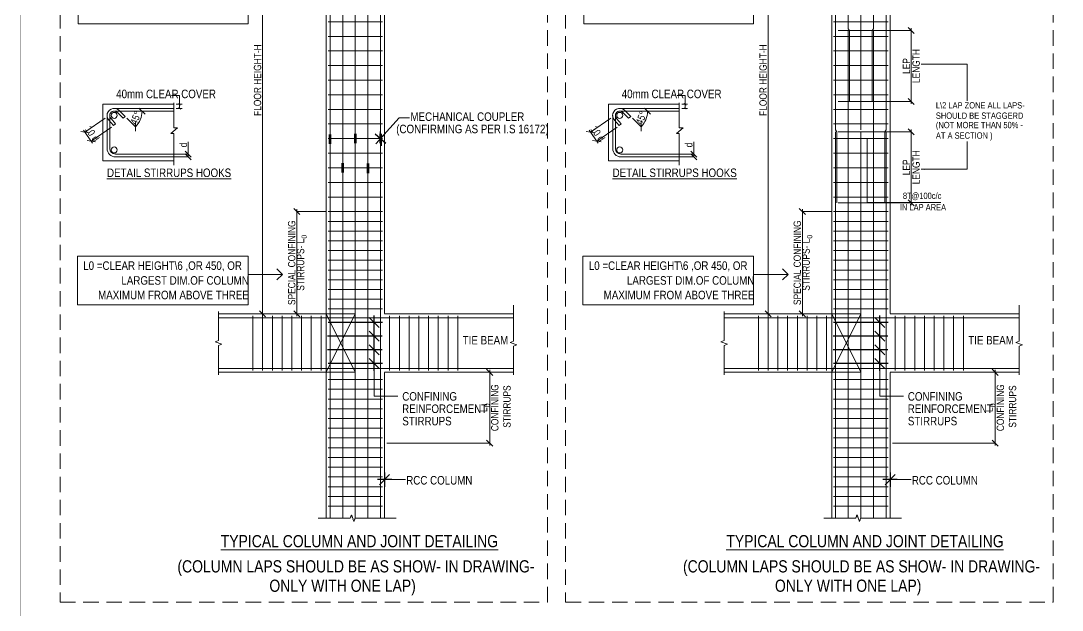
# Model space of a CAD drawing. Header units: millimetres. Extents: x 1112055 to 3390982, y -148532 to 766891.
# Drawn here: x 2535289 to 2578065, y 265934 to 290143 of the extents above; entities that cross this region are included whole.
import ezdxf

# ---------------------------------------------------------------- set-up
doc = ezdxf.new("R2010")
doc.units = ezdxf.units.MM
doc.header["$PDMODE"] = 35
doc.header["$PDSIZE"] = -25
doc.linetypes.add('Hidden', pattern=[9.524999999999999, 6.35, -3.175])
for name, color, linetype, lineweight in [('B BEAM', 148, 'Continuous', 13), ('B BEAM IN LINE', 250, 'Continuous', 0), ('B COLUMN', 1, 'Hidden', 9), ('B STEEL', 34, 'Continuous', 15), ('B STEEL TEXT', 7, 'Continuous', 15), ('B TITLE BLOCK', 250, 'Continuous', 0), ('B-COL NO', 7, 'Continuous', 5), ('B-P.C.C', 250, 'Continuous', 9), ('B-ST DIM', 250, 'Continuous', 18), ('B-STIRRUPS', 250, 'Continuous', 9), ('B-STRPS', 251, 'Continuous', 15)]:
    doc.layers.add(name, color=color, linetype=linetype, lineweight=lineweight)
doc.styles.add('Q1', font='g13f12d.shx', dxfattribs={"width": 0.8})
doc.styles.add('rom100', font='romans.shx', dxfattribs={"width": 0.85})
doc.styles.add('SWINC', font='swissc.ttf')
doc.dimstyles.new('BH-STD', dxfattribs={"dimscale": 0, "dimtxt": 230, "dimasz": 125, "dimexe": 0, "dimexo": 100, "dimgap": 50, "dimtad": 1, "dimdec": 0, "dimzin": 1, "dimdsep": 46, "dimtxsty": 'Q1', "dimblk": 'ARCHTICK', "dimcen": 1, "dimdle": 100, "dimclrd": 250, "dimclre": 250, "dimclrt": 256, "dimadec": 0, "dimazin": 0, "dimtfac": 1, "dimtdec": 0, "dimtix": 1, "dimtofl": 0, "dimtmove": 0, "dimatfit": 2, "dimfxl": 1, "dimtolj": 1, "dimtzin": 0, "dimlwd": 9, "dimlwe": 9, "dimarcsym": 0})
doc.dimstyles.new('BHOOMI', dxfattribs={"dimtxt": 230, "dimasz": 150, "dimexe": 10, "dimexo": 0, "dimgap": 25, "dimtad": 1, "dimdec": 0, "dimzin": 0, "dimdsep": 46, "dimtxsty": 'SWINC', "dimblk": 'OBLIQUE', "dimcen": 0.09, "dimclrd": 250, "dimclre": 250, "dimclrt": 256, "dimaunit": 1, "dimadec": 3, "dimazin": 0, "dimtfac": 1, "dimtdec": 0, "dimtofl": 0, "dimtmove": 1, "dimatfit": 3, "dimfxl": 100, "dimtolj": 1, "dimtzin": 0, "dimlwd": 9, "dimlwe": 5, "dimarcsym": 0})
doc.dimstyles.new('MM100', dxfattribs={"dimscale": 100, "dimtxt": 3, "dimasz": 0.5, "dimexe": 0.5, "dimexo": 1, "dimgap": 0.375, "dimtad": 1, "dimdec": 0, "dimdsep": 46, "dimtxsty": 'rom100', "dimblk1": 'TICK', "dimblk2": 'TICK', "dimsah": 1, "dimcen": 1, "dimdle": 0.5, "dimse1": 1, "dimse2": 1, "dimclrd": 256, "dimclre": 256, "dimclrt": 256, "dimadec": 0, "dimazin": 0, "dimtfac": 1, "dimtdec": 0, "dimtix": 1, "dimtmove": 0, "dimatfit": 3, "dimldrblk": 'TICK', "dimfxl": 1, "dimtolj": 1, "dimtzin": 0, "dimarcsym": 0})

# ---------------------------------------------------------------- blocks, each defined once
blk = doc.blocks.new('*U2364')
at = {"layer": 'B-STRPS', "linetype": 'Continuous', "lineweight": 9}
blk.add_line((1120.000000001863, 0), (-1120.000000001863, 0), dxfattribs=at)
blk = doc.blocks.new('*U2365')
at = {"layer": 'B-STIRRUPS', "color": 0, "linetype": 'ByBlock', "lineweight": -2}
for p in [(3.184081677783118e-13, 5200), (2.939152317953648e-13, 4800), (2.694222958124177e-13, 4400), (2.449293598294706e-13, 4000), (2.204364238465236e-13, 3600), (1.959434878635765e-13, 3200), (1.714505518806295e-13, 2800), (1.469576158976824e-13, 2400), (1.224646799147353e-13, 2000), (9.797174393178826e-14, 1600), (7.347880794884119e-14, 1200), (4.898587196589413e-14, 800), (2.449293598294706e-14, 400), (0, 0)]:
    blk.add_blockref('*U2364', p, dxfattribs=at)
blk = doc.blocks.new('*U2354')
at = {"layer": 'B-STRPS', "linetype": 'Continuous', "lineweight": 9}
blk.add_line((1120.000000001863, 0), (-1120.000000001863, 0), dxfattribs=at)
blk = doc.blocks.new('*U2355')
at = {"layer": 'B-STIRRUPS', "color": 0, "linetype": 'ByBlock', "lineweight": -2}
for p in [(2.449293598294706e-13, 4000), (2.204364238465236e-13, 3600), (1.959434878635765e-13, 3200), (1.714505518806295e-13, 2800), (1.469576158976824e-13, 2400), (1.224646799147353e-13, 2000), (9.797174393178826e-14, 1600), (7.347880794884119e-14, 1200), (4.898587196589413e-14, 800), (2.449293598294706e-14, 400), (0, 0)]:
    blk.add_blockref('*U2354', p, dxfattribs=at)
blk = doc.blocks.new('*U2362')
at = {"layer": 'B-STRPS', "linetype": 'Continuous', "lineweight": 9}
blk.add_line((1120.000000001863, 0), (-1120.000000001863, 0), dxfattribs=at)
blk = doc.blocks.new('*U2363')
at = {"layer": 'B-STIRRUPS', "color": 0, "linetype": 'ByBlock', "lineweight": -2}
for p in [(4.408728476930471e-13, 7200), (4.041334437186265e-13, 6600), (3.673940397442059e-13, 6000), (3.306546357697854e-13, 5400), (2.939152317953648e-13, 4800), (2.571758278209442e-13, 4200), (2.204364238465236e-13, 3600), (1.83697019872103e-13, 3000), (1.469576158976824e-13, 2400), (1.102182119232618e-13, 1800), (7.347880794884119e-14, 1200), (3.673940397442059e-14, 600), (0, 0)]:
    blk.add_blockref('*U2362', p, dxfattribs=at)
blk = doc.blocks.new('*U2366')
at = {"layer": 'B-STRPS', "linetype": 'Continuous', "lineweight": 9}
blk.add_line((0, -1120.002317542909), (0, 1120.002317542967), dxfattribs=at)
blk = doc.blocks.new('*U2367')
at = {"layer": 'B-STIRRUPS', "color": 0, "linetype": 'ByBlock', "lineweight": -2}
for p in [(-2800, 0), (-2400, 0), (-2000, 0), (-1600, 0), (-1200, 0), (-800, 0), (-400, 0), (0, 0)]:
    blk.add_blockref('*U2366', p, dxfattribs=at)
blk = doc.blocks.new('*U2352')
at = {"layer": 'B-STRPS', "linetype": 'Continuous', "lineweight": 9}
blk.add_line((0, -1120.002317542909), (0, 1120.002317542967), dxfattribs=at)
blk = doc.blocks.new('*U2353')
at = {"layer": 'B-STIRRUPS', "color": 0, "linetype": 'ByBlock', "lineweight": -2}
for p in [(-2800, 0), (-2400, 0), (-2000, 0), (-1600, 0), (-1200, 0), (-800, 0), (-400, 0), (0, 0)]:
    blk.add_blockref('*U2352', p, dxfattribs=at)
blk = doc.blocks.new('TICK')
for p, q in [((-1.171875, 0), (1.171875, 0)), ((-0.8286407592029263, -0.8286407592029831), (0.8286407592029263, 0.8286407592029831)), ((0, -1.171875), (0, 1.171875))]:
    blk.add_line(p, q)
blk = doc.blocks.new('_Oblique')
at = {"color": 0, "linetype": 'ByBlock', "lineweight": -2}
blk.add_line((-0.5, -0.5), (0.5, 0.5), dxfattribs=at)
blk = doc.blocks.new('*D2489')
at = {"layer": 'B-ST DIM', "lineweight": 0, "transparency": 16777216}
for p, q in [((2546624.589483744, 278005.7289051904), (2546624.589483744, 282405.7312780874)), ((2547809.969535463, 282305.7312780874), (2546624.589483744, 282305.7312780874)), ((2547729.968959409, 278105.7289051904), (2546624.589483744, 278105.7289051904))]:
    blk.add_line(p, q, dxfattribs=at)
at = {"layer": 'Defpoints', "color": 0, "transparency": 16777216}
for p in [(2546624.589483744, 282305.7312780874), (2547909.969535463, 282305.7312780874), (2547829.968959409, 278105.7289051904)]:
    blk.add_point(p, dxfattribs=at)
at = {"layer": 'B-ST DIM', "lineweight": 0, "transparency": 16777216, "xscale": 250, "yscale": 250, "zscale": 250}
for p, rotation in [((2546624.589483744, 282305.7312780874), 90), ((2546624.589483744, 278105.7289051904), 270)]:
    blk.add_blockref('_Oblique', p, dxfattribs=dict(at, rotation=rotation))
at = {"layer": 'B-ST DIM', "color": 6, "transparency": 16777216, "char_height": 300, "attachment_point": 5, "rotation": 90, "style": 'SWINC'}
for s, insert in [('\\A1;SPECIAL CONFINING ', (2546417.381691536, 280205.730091638)), ('\\A1;STIRRUPS- L{\\H0.7x;\\S^ 0;}', (2546831.602470757, 280205.730091638))]:
    blk.add_mtext(s, dxfattribs=dict(at, insert=insert))
blk = doc.blocks.new('*D2477')
at = {"layer": 'B-ST DIM', "lineweight": 0, "transparency": 16777216}
for p, q in [((2538751.876318346, 286151.3374457646), (2537922.414101443, 285572.1865412977)), ((2539011.549862694, 285779.431968099), (2538182.087645791, 285200.2810636321)), ((2538239.336141637, 285118.2895413667), (2537865.165605597, 285654.1780635632))]:
    blk.add_line(p, q, dxfattribs=at)
at = {"layer": 'Defpoints', "color": 0, "transparency": 16777216}
for p in [(2538833.867840611, 286208.5859416104), (2539093.541384959, 285836.6804639448), (2537922.414101443, 285572.1865412977)]:
    blk.add_point(p, dxfattribs=at)
at = {"layer": 'B-ST DIM', "lineweight": 0, "transparency": 16777216, "xscale": 250, "yscale": 250, "zscale": 250}
for p, rotation in [((2537922.414101443, 285572.1865412977), 124.9236918841162), ((2538182.087645791, 285200.2810636321), 304.9236918841162)]:
    blk.add_blockref('_Oblique', p, dxfattribs=dict(at, rotation=rotation))
at = {"layer": 'B-ST DIM', "color": 6, "transparency": 16777216, "insert": (2538219.508254914, 285503.0170165553), "char_height": 300, "attachment_point": 5, "rotation": 304.9236918841162, "style": 'SWINC'}
blk.add_mtext('\\A1;10 d', dxfattribs=at)
blk = doc.blocks.new('*D2478')
at = {"layer": 'B-ST DIM', "lineweight": 0, "transparency": 16777216}
blk.add_line((2539646.841812053, 286141.7110320482), (2539999.96733604, 285787.613694018), dxfattribs=at)
blk.add_arc((2539358.451699344, 286430.8948046371), 908.4893501878213, 314.9212683708954, 359.9999999999984, dxfattribs=at)
at = {"layer": 'Defpoints', "color": 0, "transparency": 16777216}
for p in [(2539159.246530135, 286430.8948046373), (2539356.6707138, 286432.6806915166), (2539576.228366054, 286212.5188087696), (2541571.184422336, 286430.8948046371), (2540144.810099273, 285975.9295683095)]:
    blk.add_point(p, dxfattribs=at)
at = {"layer": 'B-ST DIM', "lineweight": 0, "transparency": 16777216, "xscale": 250, "yscale": 250, "zscale": 250}
for p, rotation in [((2540266.941049532, 286430.8948046373), 89.9999999999984), ((2539999.96733604, 285787.613694018), 224.9212683708954)]:
    blk.add_blockref('_Oblique', p, dxfattribs=dict(at, rotation=rotation))
at = {"layer": 'B-ST DIM', "color": 6, "transparency": 16777216, "insert": (2540009.315530292, 286160.7741201363), "char_height": 300, "attachment_point": 5, "rotation": 67.46063418527748, "style": 'SWINC'}
blk.add_mtext('\\A1;45°', dxfattribs=at)
blk = doc.blocks.new('*D2479')
at = {"layer": 'B-ST DIM', "lineweight": 0, "transparency": 16777216}
for p, q in [((2542165.08770619, 284668.7745657907), (2542165.08770619, 285167.9953450123)), ((2541550.037447804, 284555.5381632968), (2542165.08770619, 284555.5381632968)), ((2541571.950172836, 284668.7745657907), (2542165.08770619, 284668.7745657907)), ((2542165.08770619, 284555.5381632968), (2542165.08770619, 284768.7745657907))]:
    blk.add_line(p, q, dxfattribs=at)
at = {"layer": 'Defpoints', "color": 0, "transparency": 16777216}
for p in [(2541450.037447804, 284555.5381632968), (2541471.950172836, 284668.7745657907), (2542165.08770619, 284555.5381632968)]:
    blk.add_point(p, dxfattribs=at)
at = {"layer": 'B-ST DIM', "lineweight": 0, "transparency": 16777216, "xscale": 250, "yscale": 250, "zscale": 250}
for p, rotation in [((2542165.08770619, 284668.7745657907), 90), ((2542165.08770619, 284555.5381632968), 270)]:
    blk.add_blockref('_Oblique', p, dxfattribs=dict(at, rotation=rotation))
at = {"layer": 'B-ST DIM', "color": 6, "transparency": 16777216, "insert": (2541962.84744645, 285043.3849554011), "char_height": 300, "attachment_point": 5, "rotation": 90, "style": 'SWINC'}
blk.add_mtext('\\A1;d', dxfattribs=at)
blk = doc.blocks.new('_ArchTick')
at = {"color": 0, "linetype": 'ByBlock', "const_width": 0.15}
blk.add_lwpolyline([(-0.5, -0.5), (0.5, 0.5)], dxfattribs=at)
blk = doc.blocks.new('*D2490')
at = {"layer": 'B-ST DIM', "lineweight": 0, "transparency": 16777216}
for p, q in [((2545221.334775068, 278005.7289051904), (2545221.334775068, 297405.7265322936)), ((2545645.622102917, 297305.7265322936), (2545221.334775068, 297305.7265322936)), ((2545645.622102917, 278105.7289051904), (2545221.334775068, 278105.7289051904))]:
    blk.add_line(p, q, dxfattribs=at)
at = {"layer": 'Defpoints', "color": 0, "transparency": 16777216}
for p in [(2545221.334775068, 297305.7265322936), (2545745.622102917, 297305.7265322936), (2545745.622102917, 278105.7289051904)]:
    blk.add_point(p, dxfattribs=at)
at = {"layer": 'B-ST DIM', "lineweight": 0, "transparency": 16777216, "xscale": 250, "yscale": 250, "zscale": 250}
for p, rotation in [((2545221.334775068, 297305.7265322936), 90), ((2545221.334775068, 278105.7289051904), 270)]:
    blk.add_blockref('_Oblique', p, dxfattribs=dict(at, rotation=rotation))
at = {"layer": 'B-ST DIM', "color": 6, "transparency": 16777216, "insert": (2545014.12698286, 287705.7277187412), "char_height": 300, "attachment_point": 5, "rotation": 90, "style": 'SWINC'}
blk.add_mtext('\\A1;FLOOR HEIGHT-H', dxfattribs=at)
blk = doc.blocks.new('*D2483')
at = {"layer": 'B-ST DIM', "lineweight": 0, "transparency": 16777216}
for p, q in [((2550329.969535466, 275705.7324301956), (2554549.635673264, 275705.7324301956)), ((2554549.635673264, 275805.7324301956), (2554549.635673264, 272697.5189507623)), ((2550329.967921511, 272797.5189507623), (2554549.635673264, 272797.5189507623))]:
    blk.add_line(p, q, dxfattribs=at)
at = {"layer": 'Defpoints', "color": 0, "transparency": 16777216}
for p in [(2550229.969535466, 275705.7324301956), (2550229.967921511, 272797.5189507623), (2554549.635673264, 272797.5189507623)]:
    blk.add_point(p, dxfattribs=at)
at = {"layer": 'B-ST DIM', "lineweight": 0, "transparency": 16777216, "xscale": 250, "yscale": 250, "zscale": 250}
for p, rotation in [((2554549.635673264, 275705.7324301956), 90), ((2554549.635673264, 272797.5189507623), 270)]:
    blk.add_blockref('_Oblique', p, dxfattribs=dict(at, rotation=rotation))
at = {"layer": 'B-ST DIM', "color": 6, "transparency": 16777216, "char_height": 300, "attachment_point": 5, "rotation": 90, "style": 'SWINC'}
for s, insert in [('\\A1;CONFINING\\P STIRRUPS}', (2555010.25255638, 274251.6256904781)), ('\\A1;L{\\H0.7x;\\S^ 0;\\H1.42857x;', (2554349.635673264, 274251.6256904781))]:
    blk.add_mtext(s, dxfattribs=dict(at, insert=insert))
blk = doc.blocks.new('*D2484')
at = {"layer": 'B-ST DIM', "lineweight": 0, "transparency": 16777216}
for p, q in [((2567392.062090817, 278005.7289051904), (2567392.062090817, 282405.7312780874)), ((2568577.442142535, 282305.7312780874), (2567392.062090817, 282305.7312780874)), ((2568497.441566481, 278105.7289051904), (2567392.062090817, 278105.7289051904))]:
    blk.add_line(p, q, dxfattribs=at)
at = {"layer": 'Defpoints', "color": 0, "transparency": 16777216}
for p in [(2567392.062090817, 282305.7312780874), (2568677.442142535, 282305.7312780874), (2568597.441566481, 278105.7289051904)]:
    blk.add_point(p, dxfattribs=at)
at = {"layer": 'B-ST DIM', "lineweight": 0, "transparency": 16777216, "xscale": 250, "yscale": 250, "zscale": 250}
for p, rotation in [((2567392.062090817, 282305.7312780874), 90), ((2567392.062090817, 278105.7289051904), 270)]:
    blk.add_blockref('_Oblique', p, dxfattribs=dict(at, rotation=rotation))
at = {"layer": 'B-ST DIM', "color": 6, "transparency": 16777216, "char_height": 300, "attachment_point": 5, "rotation": 90, "style": 'SWINC'}
for s, insert in [('\\A1;SPECIAL CONFINING ', (2567184.854298609, 280205.730091638)), ('\\A1;STIRRUPS- L{\\H0.7x;\\S^ 0;}', (2567599.075077829, 280205.730091638))]:
    blk.add_mtext(s, dxfattribs=dict(at, insert=insert))
blk = doc.blocks.new('*D2376')
at = {"layer": 'B-ST DIM', "lineweight": 0, "transparency": 16777216}
for p, q in [((2559519.348925419, 286151.337445765), (2558689.886708513, 285572.1865412968)), ((2559779.022469766, 285779.4319680989), (2558949.560252862, 285200.2810636311)), ((2559006.808748708, 285118.2895413657), (2558632.638212668, 285654.1780635621))]:
    blk.add_line(p, q, dxfattribs=at)
at = {"layer": 'Defpoints', "color": 0, "transparency": 16777216}
for p in [(2559601.340447684, 286208.5859416106), (2559861.013992032, 285836.6804639447), (2558689.886708513, 285572.1865412968)]:
    blk.add_point(p, dxfattribs=at)
at = {"layer": 'B-ST DIM', "lineweight": 0, "transparency": 16777216, "xscale": 250, "yscale": 250, "zscale": 250}
for p, rotation in [((2558689.886708513, 285572.1865412968), 124.9236918841162), ((2558949.560252862, 285200.2810636311), 304.9236918841162)]:
    blk.add_blockref('_Oblique', p, dxfattribs=dict(at, rotation=rotation))
at = {"layer": 'B-ST DIM', "color": 6, "transparency": 16777216, "insert": (2558986.980861984, 285503.0170165545), "char_height": 300, "attachment_point": 5, "rotation": 304.9236918841162, "style": 'SWINC'}
blk.add_mtext('\\A1;10 d', dxfattribs=at)
blk = doc.blocks.new('*D2377')
at = {"layer": 'B-ST DIM', "lineweight": 0, "transparency": 16777216}
blk.add_line((2560414.314419125, 286141.711032048), (2560767.439943112, 285787.6136940183), dxfattribs=at)
blk.add_arc((2560125.924306417, 286430.8948046372), 908.4893501873596, 314.9212683708893, 359.9999999999952, dxfattribs=at)
at = {"layer": 'Defpoints', "color": 0, "transparency": 16777216}
for p in [(2559926.719137207, 286430.8948046372), (2560124.143320873, 286432.6806915167), (2560343.700973127, 286212.5188087695), (2562338.657029408, 286430.8948046369), (2560912.282706345, 285975.9295683095)]:
    blk.add_point(p, dxfattribs=at)
at = {"layer": 'B-ST DIM', "lineweight": 0, "transparency": 16777216, "xscale": 250, "yscale": 250, "zscale": 250}
for p, rotation in [((2561034.413656604, 286430.8948046372), 89.99999999999521), ((2560767.439943112, 285787.6136940183), 224.9212683708894)]:
    blk.add_blockref('_Oblique', p, dxfattribs=dict(at, rotation=rotation))
at = {"layer": 'B-ST DIM', "color": 6, "transparency": 16777216, "insert": (2560776.788137364, 286160.7741201365), "char_height": 300, "attachment_point": 5, "rotation": 67.46063418531136, "style": 'SWINC'}
blk.add_mtext('\\A1;45°', dxfattribs=at)
blk = doc.blocks.new('*D2378')
at = {"layer": 'B-ST DIM', "lineweight": 0, "transparency": 16777216}
for p, q in [((2562932.560313263, 284668.7745657907), (2562932.560313263, 285167.9953450123)), ((2562317.510054876, 284555.5381632968), (2562932.560313263, 284555.5381632968)), ((2562339.422779908, 284668.7745657907), (2562932.560313263, 284668.7745657907)), ((2562932.560313263, 284555.5381632968), (2562932.560313263, 284768.7745657907))]:
    blk.add_line(p, q, dxfattribs=at)
at = {"layer": 'Defpoints', "color": 0, "transparency": 16777216}
for p in [(2562217.510054876, 284555.5381632968), (2562239.422779908, 284668.7745657907), (2562932.560313263, 284555.5381632968)]:
    blk.add_point(p, dxfattribs=at)
at = {"layer": 'B-ST DIM', "lineweight": 0, "transparency": 16777216, "xscale": 250, "yscale": 250, "zscale": 250}
for p, rotation in [((2562932.560313263, 284668.7745657907), 90), ((2562932.560313263, 284555.5381632968), 270)]:
    blk.add_blockref('_Oblique', p, dxfattribs=dict(at, rotation=rotation))
at = {"layer": 'B-ST DIM', "color": 6, "transparency": 16777216, "insert": (2562730.320053522, 285043.3849554011), "char_height": 300, "attachment_point": 5, "rotation": 90, "style": 'SWINC'}
blk.add_mtext('\\A1;d', dxfattribs=at)
blk = doc.blocks.new('*D2485')
at = {"layer": 'B-ST DIM', "lineweight": 0, "transparency": 16777216}
for p, q in [((2565988.807382142, 278005.7289051904), (2565988.807382142, 297405.7265322936)), ((2566413.094709989, 297305.7265322936), (2565988.807382142, 297305.7265322936)), ((2566413.094709989, 278105.7289051904), (2565988.807382142, 278105.7289051904))]:
    blk.add_line(p, q, dxfattribs=at)
at = {"layer": 'Defpoints', "color": 0, "transparency": 16777216}
for p in [(2565988.807382142, 297305.7265322936), (2566513.094709989, 297305.7265322936), (2566513.094709989, 278105.7289051904)]:
    blk.add_point(p, dxfattribs=at)
at = {"layer": 'B-ST DIM', "lineweight": 0, "transparency": 16777216, "xscale": 250, "yscale": 250, "zscale": 250}
for p, rotation in [((2565988.807382142, 297305.7265322936), 90), ((2565988.807382142, 278105.7289051904), 270)]:
    blk.add_blockref('_Oblique', p, dxfattribs=dict(at, rotation=rotation))
at = {"layer": 'B-ST DIM', "color": 6, "transparency": 16777216, "insert": (2565781.599589934, 287705.7277187412), "char_height": 300, "attachment_point": 5, "rotation": 90, "style": 'SWINC'}
blk.add_mtext('\\A1;FLOOR HEIGHT-H', dxfattribs=at)
blk = doc.blocks.new('*D2382')
at = {"layer": 'B-ST DIM', "lineweight": 0, "transparency": 16777216}
for p, q in [((2571097.442142538, 275705.7324301956), (2575317.108280336, 275705.7324301956)), ((2575317.108280336, 275805.7324301956), (2575317.108280336, 272697.5189507623)), ((2571097.440528583, 272797.5189507623), (2575317.108280336, 272797.5189507623))]:
    blk.add_line(p, q, dxfattribs=at)
at = {"layer": 'Defpoints', "color": 0, "transparency": 16777216}
for p in [(2570997.442142538, 275705.7324301956), (2570997.440528583, 272797.5189507623), (2575317.108280336, 272797.5189507623)]:
    blk.add_point(p, dxfattribs=at)
at = {"layer": 'B-ST DIM', "lineweight": 0, "transparency": 16777216, "xscale": 250, "yscale": 250, "zscale": 250}
for p, rotation in [((2575317.108280336, 275705.7324301956), 90), ((2575317.108280336, 272797.5189507623), 270)]:
    blk.add_blockref('_Oblique', p, dxfattribs=dict(at, rotation=rotation))
at = {"layer": 'B-ST DIM', "color": 6, "transparency": 16777216, "char_height": 300, "attachment_point": 5, "rotation": 90, "style": 'SWINC'}
for s, insert in [('\\A1;CONFINING\\P STIRRUPS}', (2575777.725163452, 274251.6256904781)), ('\\A1;L{\\H0.7x;\\S^ 0;\\H1.42857x;', (2575117.108280336, 274251.6256904781))]:
    blk.add_mtext(s, dxfattribs=dict(at, insert=insert))
blk = doc.blocks.new('*D2395')
at = {"layer": 'B-ST DIM', "lineweight": 0, "transparency": 16777216}
for p, q in [((2568857.442142538, 285583.7327866115), (2571865.056189241, 285583.7327866115)), ((2571865.056189241, 282566.4845257363), (2571865.056189241, 285683.7327866115)), ((2568857.442142542, 282666.4845257363), (2571865.056189241, 282666.4845257363))]:
    blk.add_line(p, q, dxfattribs=at)
at = {"layer": 'Defpoints', "color": 0, "transparency": 16777216}
for p in [(2568757.442142538, 285583.7327866115), (2571865.056189241, 285583.7327866115), (2568757.442142542, 282666.4845257363)]:
    blk.add_point(p, dxfattribs=at)
at = {"layer": 'B-ST DIM', "lineweight": 0, "transparency": 16777216, "xscale": 250, "yscale": 250, "zscale": 250}
for p, rotation in [((2571865.056189241, 285583.7327866115), 90), ((2571865.056189241, 282666.4845257363), 270)]:
    blk.add_blockref('_Oblique', p, dxfattribs=dict(at, rotation=rotation))
at = {"layer": 'B-ST DIM', "color": 6, "transparency": 16777216, "char_height": 300, "rotation": 90, "style": 'SWINC'}
for s, insert, attachment_point in [('\\A1;LENGTH', (2571915.05618924, 284125.1086561731), 2), ('\\A1;LEP', (2571815.05618924, 284125.1086561731), 8)]:
    blk.add_mtext(s, dxfattribs=dict(at, insert=insert, attachment_point=attachment_point))
blk = doc.blocks.new('*D2375')
at = {"layer": 'B-ST DIM', "lineweight": 0, "transparency": 16777216}
for p, q in [((2568857.442142534, 289744.9732846426), (2571865.056189239, 289744.9732846426)), ((2571865.056189239, 289844.9732846426), (2571865.056189239, 286727.7250237673)), ((2568857.442142537, 286827.7250237673), (2571865.056189239, 286827.7250237673))]:
    blk.add_line(p, q, dxfattribs=at)
at = {"layer": 'Defpoints', "color": 0, "transparency": 16777216}
for p in [(2568757.442142534, 289744.9732846426), (2568757.442142537, 286827.7250237673), (2571865.056189239, 286827.7250237673)]:
    blk.add_point(p, dxfattribs=at)
at = {"layer": 'B-ST DIM', "lineweight": 0, "transparency": 16777216, "xscale": 250, "yscale": 250, "zscale": 250}
for p, rotation in [((2571865.056189239, 289744.9732846426), 90), ((2571865.056189239, 286827.7250237673), 270)]:
    blk.add_blockref('_Oblique', p, dxfattribs=dict(at, rotation=rotation))
at = {"layer": 'B-ST DIM', "color": 6, "transparency": 16777216, "char_height": 300, "rotation": 90, "style": 'SWINC'}
for s, insert, attachment_point in [('\\A1;LENGTH', (2571915.056189239, 288286.3491542041), 2), ('\\A1;LEP', (2571815.056189239, 288286.3491542041), 8)]:
    blk.add_mtext(s, dxfattribs=dict(at, insert=insert, attachment_point=attachment_point))

msp = doc.modelspace()

# ---------------------------------------------------------------- hatches: boundary and pattern name
at = {"layer": 'B STEEL', "linetype": 'Continuous', "lineweight": 20}
h = msp.add_hatch(color=256, dxfattribs=at)
edge = h.paths.add_edge_path()
edge.add_arc((2539124.049537119, 286258.9253758469), 123.9939622947175, -1.27e-14, 360)
h = msp.add_hatch(color=256, dxfattribs=at)
edge = h.paths.add_edge_path()
edge.add_arc((2559891.522144191, 286258.9253758469), 123.9939622947175, -1.27e-14, 360)
h = msp.add_hatch(color=256, dxfattribs=at)
edge = h.paths.add_edge_path()
edge.add_arc((2539124.049537119, 284840.743994581), 123.9939622947175, -1.27e-14, 360)
h = msp.add_hatch(color=256, dxfattribs=at)
edge = h.paths.add_edge_path()
edge.add_arc((2559891.522144191, 284840.743994581), 123.9939622947175, -1.27e-14, 360)

# ---------------------------------------------------------------- linework, layer by layer
at = {"color": 3, "linetype": 'Continuous', "lineweight": 9, "const_width": 100}
for points in [[(2547989.969535464, 285083.5880463629), (2547989.498942566, 285483.5880463629)], [(2549030.204831914, 285105.7312780872), (2549029.734239015, 285505.7312780872)], [(2550069.969535464, 285105.7312780875), (2550069.498942566, 285505.7312780875)], [(2548509.969535464, 283900.8358884037), (2548509.498942566, 284300.8358884037)], [(2549549.969535464, 283883.5880463629), (2549549.498942566, 284283.5880463629)]]:
    msp.add_lwpolyline(points, dxfattribs=at)
at = {"layer": 'B BEAM'}
for p, q in [((2541571.184422339, 286713.9858108705), (2538664.013236871, 286713.9858108705)), ((2538664.013236871, 284385.6835595565), (2538664.013236871, 286713.9858108705)), ((2562338.657029411, 286713.9858108705), (2559431.485843943, 286713.9858108705)), ((2559431.485843943, 284385.6835595565), (2559431.485843943, 286713.9858108705)), ((2541571.184422339, 284385.6835595565), (2538664.013236871, 284385.6835595565)), ((2562338.657029411, 284385.6835595565), (2559431.485843943, 284385.6835595565)), ((2550229.969535465, 278105.731278087), (2555531.139584538, 278105.7312780872)), ((2570997.442142537, 278105.731278087), (2576298.61219161, 278105.7312780872)), ((2547829.969535464, 275705.7300573033), (2543414.437213413, 275705.7300573033)), ((2550229.968383346, 275705.7324301933), (2555531.139584538, 275705.7429127779)), ((2568597.442142537, 275705.7300573033), (2564181.909820485, 275705.7300573033)), ((2570997.440990418, 275705.7324301933), (2576298.61219161, 275705.7429127779))]:
    msp.add_line(p, q, dxfattribs=at)
for points in [[(2541571.184422339, 286781.1643281255), (2541571.184422339, 285747.2014476806), (2541728.340847947, 285747.2014476806), (2541453.317103129, 285511.7158077988), (2541571.184422339, 285511.7158077988), (2541571.184422339, 284219.0702932582)], [(2562338.657029411, 286781.1643281255), (2562338.657029411, 285747.2014476806), (2562495.813455019, 285747.2014476806), (2562220.789710201, 285511.7158077988), (2562338.657029411, 285511.7158077988), (2562338.657029411, 284219.0702932582)], [(2543414.437213413, 278205.7289051902), (2543414.437213413, 277005.7294812468), (2543277.063342436, 276955.7294812864), (2543551.811084373, 276855.7294812864), (2543414.437213413, 276805.7294812468), (2543414.437213413, 275605.7300573033)], [(2547829.968959408, 278105.7289051902), (2543414.437213413, 278105.7289051902)], [(2555531.139584538, 278467.6231170164), (2555531.139584538, 276978.6882826458), (2555393.765713754, 276928.6882826528), (2555668.513455573, 276828.6882826528), (2555531.139584538, 276778.6882826458), (2555531.139584538, 275605.7463906563)], [(2564181.909820485, 278205.7289051902), (2564181.909820485, 277005.7294812468), (2564044.535949508, 276955.7294812864), (2564319.283691445, 276855.7294812864), (2564181.909820485, 276805.7294812468), (2564181.909820485, 275605.7300573033)], [(2568597.44156648, 278105.7289051902), (2564181.909820485, 278105.7289051902)], [(2576298.61219161, 278467.6231170164), (2576298.61219161, 276978.6882826458), (2576161.238320827, 276928.6882826528), (2576435.986062645, 276828.6882826528), (2576298.61219161, 276778.6882826458), (2576298.61219161, 275605.7463906563)]]:
    msp.add_lwpolyline(points, dxfattribs=at)
at = {"layer": 'B BEAM IN LINE', "color": 250, "linetype": 'Hidden', "lineweight": 0, "ltscale": 750}
for p, q in [((2547829.968383351, 275705.7300573033), (2547829.968383351, 278105.7300573033)), ((2549029.968959408, 275705.7289051902), (2547829.968959408, 278105.7289051902)), ((2549029.968959408, 278105.7289051902), (2547829.968959408, 278105.7289051902)), ((2547829.968959408, 275705.7289051902), (2549029.968959408, 278105.7289051902)), ((2549029.968959408, 275705.7289051902), (2549029.968959408, 278105.7289051902)), ((2568597.440990424, 275705.7300573033), (2568597.440990424, 278105.7300573033)), ((2569797.44156648, 275705.7289051902), (2568597.44156648, 278105.7289051902)), ((2569797.44156648, 278105.7289051902), (2568597.44156648, 278105.7289051902)), ((2568597.44156648, 275705.7289051902), (2569797.44156648, 278105.7289051902)), ((2569797.44156648, 275705.7289051902), (2569797.44156648, 278105.7289051902)), ((2547829.968959408, 275705.7289051902), (2549029.968959408, 275705.7289051902)), ((2568597.44156648, 275705.7289051902), (2569797.44156648, 275705.7289051902))]:
    msp.add_line(p, q, dxfattribs=at)
at = {"layer": 'B COLUMN', "color": 1}
for p, q in [((2547829.969535464, 278105.7289051902), (2547829.969535464, 294305.7289051905)), ((2550229.969535465, 278105.731278087), (2550229.969535464, 294305.7312780826)), ((2568597.442142537, 278105.7289051902), (2568597.442142537, 294305.7289051905)), ((2570997.442142537, 278105.731278087), (2570997.442142537, 294305.7312780826)), ((2547829.969535464, 269715.0110122109), (2547829.969535465, 275705.7300573033)), ((2550229.969535464, 269715.0110122113), (2550229.969535465, 275705.7324301957)), ((2568597.442142537, 269715.0110122109), (2568597.442142537, 275705.7300573033)), ((2570997.442142537, 269715.0110122113), (2570997.442142537, 275705.7324301957))]:
    msp.add_line(p, q, dxfattribs=at)
for points in [[(2550701.709276628, 269715.0110122113), (2549021.227848102, 269715.0110122113), (2548971.227848142, 269577.6371412341), (2548871.227848142, 269852.3848831717), (2548821.227848102, 269715.0110122113), (2547501.711649525, 269715.0110122108)], [(2571469.1818837, 269715.0110122113), (2569788.700455175, 269715.0110122113), (2569738.700455214, 269577.6371412341), (2569638.700455214, 269852.3848831717), (2569588.700455175, 269715.0110122113), (2568269.184256597, 269715.0110122108)]]:
    msp.add_lwpolyline(points, dxfattribs=at)
at = {"layer": 'B STEEL', "linetype": 'Continuous', "lineweight": 20}
for p, q in [((2538833.867840611, 284895.2473707772), (2538833.867840611, 286256.7678082595)), ((2538947.104243108, 284895.2473707772), (2538947.104243108, 286218.7525176061)), ((2541571.184422336, 286544.1312071306), (2539121.231239484, 286544.1312071306)), ((2541571.184422336, 286430.8948046372), (2539159.246530135, 286430.8948046372)), ((2539269.928841221, 286359.8910604492), (2539489.486493474, 286139.7291777018)), ((2539356.670713801, 286432.6806915165), (2539576.228366055, 286212.5188087695)), ((2539576.228366055, 286212.5188087695), (2539489.486493474, 286139.7291777018)), ((2559601.340447684, 284895.2473707772), (2559601.340447684, 286256.7678082595)), ((2559714.57685018, 284895.2473707772), (2559714.57685018, 286218.7525176061)), ((2562338.657029408, 286544.1312071306), (2559888.703846556, 286544.1312071306)), ((2562338.657029408, 286430.8948046372), (2559926.719137207, 286430.8948046372)), ((2560037.401448293, 286359.8910604492), (2560256.959100546, 286139.7291777018)), ((2560124.143320873, 286432.6806915165), (2560343.700973127, 286212.5188087695)), ((2560343.700973127, 286212.5188087695), (2560256.959100546, 286139.7291777018)), ((2538908.792062134, 286056.8423466904), (2539093.54138496, 285836.6804639436)), ((2538995.533934715, 286129.6319777577), (2539180.283257541, 285909.4700950109)), ((2539180.283257539, 285909.4700950123), (2539093.54138496, 285836.6804639448)), ((2559676.264669206, 286056.8423466904), (2559861.013992032, 285836.6804639436)), ((2559763.006541787, 286129.6319777577), (2559947.755864614, 285909.4700950109)), ((2559947.755864612, 285909.4700950123), (2559861.013992032, 285836.6804639448)), ((2541571.184422336, 284668.7745657905), (2539173.577048093, 284668.7745657905)), ((2541571.184422336, 284555.5381632966), (2539173.577048093, 284555.5381632966)), ((2562338.657029408, 284668.7745657905), (2559941.049655166, 284668.7745657905)), ((2562338.657029408, 284555.5381632966), (2559941.049655166, 284555.5381632966))]:
    msp.add_line(p, q, dxfattribs=at)
at = {"layer": 'B STEEL', "linetype": 'Continuous'}
for p, q in [((2555531.139584538, 277945.7346923894), (2543414.437213413, 277945.7346923884)), ((2576298.61219161, 277945.7346923894), (2564181.909820485, 277945.7346923884)), ((2555531.139584538, 275865.7300573024), (2543414.437213413, 275865.7300573031)), ((2576298.61219161, 275865.7300573024), (2564181.909820485, 275865.7300573031))]:
    msp.add_line(p, q, dxfattribs=at)
at = {"layer": 'B STEEL', "color": 6, "lineweight": 30}
for p, q in [((2550149.969535466, 277747.2612900876), (2547909.969535463, 277747.2612900876)), ((2570917.442142539, 277747.2612900876), (2568677.442142535, 277747.2612900876)), ((2550131.881842018, 277186.2420132647), (2547891.881842014, 277186.2420132647)), ((2570899.354449091, 277186.2420132647), (2568659.354449087, 277186.2420132647)), ((2550131.881842018, 276625.222736442), (2547891.881842014, 276625.222736442)), ((2570899.354449091, 276625.222736442), (2568659.354449087, 276625.222736442)), ((2550149.969535466, 276064.2034596191), (2547909.969535463, 276064.2034596191)), ((2570917.442142539, 276064.2034596191), (2568677.442142535, 276064.2034596191))]:
    msp.add_line(p, q, dxfattribs=at)
at = {"layer": 'B STEEL', "linetype": 'Continuous'}
for points in [[(2547989.969535464, 302365.1250171254), (2547989.969535464, 269715.0110122109)], [(2548509.969535464, 302365.1250171254), (2548509.969535464, 269715.0110122112)], [(2549029.969535464, 302365.1250171254), (2549029.969535464, 269715.0110122113)], [(2549549.969535464, 302365.1250171254), (2549549.969535464, 269715.0110122113)], [(2550069.969535464, 302365.1250171254), (2550069.969535464, 269715.0110122113)], [(2568757.442142537, 302365.1250171254), (2568757.442142537, 285659.0634236035), (2568809.097387405, 285583.7327866126), (2568809.097387405, 282666.4845257374)], [(2569277.442142537, 302365.1250171254), (2569277.442142537, 289820.3039216334)], [(2569797.442142537, 302365.1250171254), (2569797.442142537, 285659.0634236035)], [(2570317.442142481, 302365.125017128), (2570317.44214254, 289820.3039216357)], [(2570837.442142537, 302365.1250171254), (2570837.442142537, 285659.0634236035), (2570785.786897669, 285583.7327866126), (2570785.786897669, 282666.4845257374)], [(2570837.442142537, 285659.0634236035), (2570837.442142537, 302365.1250171254)], [(2569277.442142537, 290049.1507113455), (2569277.442142537, 289820.3039216334), (2569329.097387405, 289744.9732846424), (2569329.097387405, 286827.7250237672)], [(2570317.442142537, 290049.1507113455), (2570317.442142537, 289820.3039216334), (2570265.786897669, 289744.9732846424), (2570265.786897669, 286827.7250237672)], [(2569277.442142537, 289744.9732846424), (2569277.442142537, 269715.0110122112)], [(2570317.442142537, 289744.9732846424), (2570317.442142537, 269715.0110122112)], [(2568757.442142537, 285583.7327866126), (2568757.442142537, 269715.0110122109)], [(2569797.442142537, 285583.7327866114), (2569797.442142537, 269715.0110122113)], [(2570837.442142537, 285583.7327866126), (2570837.442142537, 285583.7327866126), (2570837.442142537, 269715.0110122113)], [(2570837.442142537, 282666.4845257374), (2570837.442142537, 282666.4845257374), (2570837.442142537, 285583.7327866126)]]:
    msp.add_lwpolyline(points, dxfattribs=at)
at = {"layer": 'B STEEL', "linetype": 'Continuous', "lineweight": 20}
for centre in [(2539124.049537119, 286258.9253758467), (2559891.522144191, 286258.9253758467), (2539124.049537119, 284840.7439945801), (2559891.522144191, 284840.7439945801)]:
    msp.add_circle(centre, 123.9939622947175, dxfattribs=at)
for centre, radius, start, end in [((2539123.879046137, 286254.1200016048), 293.5640474415975, 35.91251843902093, 228.5212760720782), ((2539123.879046137, 286254.1200016048), 180.3276449480511, 35.91251843902093, 228.5212760720782), ((2559891.35165321, 286254.1200016048), 293.5640474415975, 35.91251843902093, 228.5212760720782), ((2559891.35165321, 286254.1200016048), 180.3276449480511, 35.91251843902093, 228.5212760720782), ((2539173.577048093, 284895.2473707772), 339.7092074806387, 180, 270), ((2539173.577048093, 284895.2473707772), 226.4728049870925, 180, 270), ((2559941.049655166, 284895.2473707772), 339.7092074806387, 180, 270), ((2559941.049655166, 284895.2473707772), 226.4728049870925, 180, 270)]:
    msp.add_arc(centre, radius, start, end, dxfattribs=at)
at = {"layer": 'B STEEL TEXT'}
for p, q in [((2541811.134338101, 287081.2947417255), (2541484.525296206, 287081.2947417255)), ((2541811.134338101, 287081.2947417255), (2541811.134338101, 286555.3676096238)), ((2562578.606945173, 287081.2947417255), (2562251.997903278, 287081.2947417255)), ((2562578.606945173, 287081.2947417255), (2562578.606945173, 286555.3676096238)), ((2541673.184422336, 286713.9858108705), (2541913.134338101, 286713.9858108705)), ((2562440.657029408, 286713.9858108705), (2562680.606945174, 286713.9858108705)), ((2541673.184422336, 286544.1312071306), (2541913.134338101, 286544.1312071306)), ((2562440.657029408, 286544.1312071306), (2562680.606945174, 286544.1312071306))]:
    msp.add_line(p, q, dxfattribs=at)
for points in [[(2537645.5794275, 292017.2125229251), (2544621.23084887, 292017.2125229251), (2544621.23084887, 290022.5285296326), (2537645.5794275, 290022.5285296326)], [(2558413.052034573, 292017.2125229251), (2565388.703455942, 292017.2125229251), (2565388.703455942, 290022.5285296326), (2558413.052034573, 290022.5285296326)], [(2537613.899194716, 280469.7333753544), (2544621.23084887, 280469.7333753544), (2544621.23084887, 278475.0493820619), (2537613.899194716, 278475.0493820619)], [(2558381.371801788, 280469.7333753544), (2565388.703455942, 280469.7333753544), (2565388.703455942, 278475.0493820619), (2558381.371801788, 278475.0493820619)]]:
    msp.add_lwpolyline(points, close=True, dxfattribs=at)
for points in [[(2545810.951055214, 279953.3905123239), (2546036.824127999, 279727.5174395388), (2545810.951055214, 279501.644366754)], [(2566578.423662286, 279953.3905123239), (2566804.296735071, 279727.5174395388), (2566578.423662286, 279501.644366754)], [(2544621.23084887, 279727.5174395388), (2546036.824127999, 279727.5174395388)], [(2565388.703455942, 279727.5174395388), (2566804.296735071, 279727.5174395388)]]:
    msp.add_lwpolyline(points, dxfattribs=at)
at = {"layer": 'B TITLE BLOCK', "color": 1, "const_width": 8.388907051957744}
msp.add_lwpolyline([(2535293.550730984, 315829.5185723824), (2657538.768018036, 315829.5185723887), (2657538.768018036, 235498.7531236414), (2535293.550730984, 235498.7531236353)], close=True, dxfattribs=at)
at = {"layer": 'B TITLE BLOCK', "color": 250, "const_width": 8.137147672194006}
msp.add_lwpolyline([(2535718.201595922, 315404.8677074434), (2657114.117153097, 315404.8677074495), (2657114.117153097, 235923.4039885925), (2535718.201595922, 235923.4039885863)], close=True, dxfattribs=at)
at = {"layer": 'B-P.C.C', "linetype": 'Hidden', "lineweight": 0, "ltscale": 100}
for points in [[(2536901.25056122, 266260.7928592354), (2556926.748725809, 266260.7928592354), (2556926.748725809, 314280.5759204505), (2536901.25056122, 314280.5759204505)], [(2557668.723168292, 266260.7928592354), (2577694.221332882, 266260.7928592354), (2577694.221332882, 314280.5759204505), (2557668.723168292, 314280.5759204505)]]:
    msp.add_lwpolyline(points, close=True, dxfattribs=at)

# ---------------------------------------------------------------- block references
at = {"layer": 'B STEEL TEXT', "xscale": 102, "yscale": 102, "zscale": 102}
for p, rotation in [((2541811.134338101, 286713.9858108705), 270), ((2541811.134338101, 286544.1312071306), 90), ((2562578.606945173, 286713.9858108705), 270), ((2562578.606945173, 286544.1312071306), 90)]:
    msp.add_blockref('_ArchTick', p, dxfattribs=dict(at, rotation=rotation))
at = {"layer": 'B-STIRRUPS', "lineweight": 0}
for name, p in [('*U2363', (2549029.969535464, 282905.7312780872)), ('*U2355', (2549029.969535464, 278305.7312780872)), ('*U2355', (2569797.442142536, 278305.7312780872)), ('*U2367', (2547621.091299548, 276905.7323748458)), ('*U2367', (2568388.56390662, 276905.7323748458)), ('*U2365', (2549029.969535464, 270206.6703144535)), ('*U2365', (2569797.442142537, 270206.6703144535))]:
    msp.add_blockref(name, p, dxfattribs=at)
at = {"layer": 'B-STIRRUPS', "color": 0, "linetype": 'ByBlock', "lineweight": -2}
for p in [(2569797.442142536, 290105.7312780872), (2569797.442142536, 286505.7312780872), (2569797.442142536, 285905.7312780872)]:
    msp.add_blockref('*U2362', p, dxfattribs=at)
at = {"layer": 'B-STIRRUPS', "color": 6, "linetype": 'ByBlock', "lineweight": -2}
for p in [(2569797.442142536, 289505.7312780872), (2569797.442142536, 288905.7312780872), (2569797.442142536, 288305.7312780872), (2569797.442142536, 287705.7312780872), (2569797.442142536, 287105.7312780872), (2569797.442142536, 285305.7312780872), (2569797.442142536, 284705.7312780872), (2569797.442142536, 284105.7312780872), (2569797.442142536, 283505.7312780872), (2569797.442142536, 282905.7312780872)]:
    msp.add_blockref('*U2362', p, dxfattribs=at)
at = {"layer": 'B-STIRRUPS', "lineweight": 0, "xscale": -1}
for p in [(2550438.84777139, 276905.7323748532), (2571206.320378462, 276905.7323748532)]:
    msp.add_blockref('*U2353', p, dxfattribs=at)

# ---------------------------------------------------------------- texts
at = {"layer": 'B STEEL TEXT', "style": 'SWINC'}
for s, p in [('40mm CLEAR COVER ', (2539205.296528429, 286966.1948936267)), ('40mm CLEAR COVER ', (2559972.769135501, 286966.1948936267)), ('MECHANICAL COUPLER', (2551292.8196605, 286033.0732801838)), ('(CONFIRMING AS PER I.S 16172)', (2550710.564809862, 285525.8654879762)), ('%%UDETAIL STIRRUPS HOOKS', (2538829.027626156, 283726.1849958382)), ('%%UDETAIL STIRRUPS HOOKS', (2559596.500233228, 283726.1849958382)), ('L0 =CLEAR HEIGHT\\6 ,OR 450, OR', (2537852.891073736, 279912.472032486)), ('L0 =CLEAR HEIGHT\\6 ,OR 450, OR', (2558620.363680809, 279912.472032486)), ('LARGEST DIM.OF COLUMN', (2539420.293671139, 279303.8226818368)), ('LARGEST DIM.OF COLUMN', (2560187.766278211, 279303.8226818368)), ('TIE BEAM', (2553440.829434716, 276849.2809465162)), ('TIE BEAM', (2574208.302041788, 276849.2809465162)), ('CONFINING', (2550958.433452539, 274540.3506512234)), ('CONFINING', (2571725.906059611, 274540.3506512234)), ('REINFORCEMENT', (2550952.3944915, 274033.1428590158)), ('REINFORCEMENT', (2571719.867098572, 274033.1428590158)), ('STIRRUPS', (2550959.212673318, 273525.935066808)), ('STIRRUPS', (2571726.685280391, 273525.935066808)), ('RCC COLUMN', (2551120.860853289, 271095.5987136291)), ('RCC COLUMN', (2571888.333460361, 271095.5987136291))]:
    msp.add_text(s, height=350, dxfattribs=at).set_placement(p)
at = {"layer": 'B STEEL TEXT', "lineweight": 5, "style": 'SWINC'}
for s, p in [('L\\2 LAP ZONE ALL LAPS-', (2572877.225568468, 286543.3160668956)), ('SHOULD BE STAGGERD', (2572877.225568468, 286118.3457358412)), ('(NOT MORE THAN 50%%% -', (2572877.225568468, 285732.9217831006)), ('AT A SECTION )', (2572877.225568468, 285302.3773638294)), ('8T@100c/c', (2571523.184063034, 282826.9009466441)), ('IN LAP AREA', (2571397.309937607, 282355.159321083))]:
    msp.add_text(s, height=258.5058442912092, dxfattribs=at).set_placement(p)
at = {"layer": 'B STEEL TEXT', "color": 1, "style": 'SWINC'}
for p in [(2538463.980862852, 278704.8319151173), (2559231.453469924, 278704.8319151173)]:
    msp.add_text('MAXIMUM FROM ABOVE THREE', height=350, dxfattribs=at).set_placement(p)
at = {"layer": 'B-COL NO', "color": 17, "style": 'SWINC'}
for s, p in [('%%UTYPICAL COLUMN AND JOINT DETAILING', (2543502.160994181, 268519.2213472447)), ('%%UTYPICAL COLUMN AND JOINT DETAILING', (2564269.633601254, 268519.2213472447)), ('(COLUMN LAPS SHOULD BE AS SHOW- IN DRAWING-', (2541722.374214001, 267484.4930463103)), ('(COLUMN LAPS SHOULD BE AS SHOW- IN DRAWING-', (2562489.846821073, 267484.4930463103)), ('ONLY WITH ONE LAP)', (2545499.387886561, 266689.0553790974)), ('ONLY WITH ONE LAP)', (2566266.860493633, 266689.0553790974))]:
    msp.add_text(s, height=500, dxfattribs=at).set_placement(p)

# ---------------------------------------------------------------- dimensions: what is measured, and where the dimension line sits
at = {"layer": 'B-ST DIM'}
for base, p1, p2, angle, text, picture, middle in [((2545221.334775068, 297305.7265322936), (2545745.622102916, 278105.7289051902), (2545745.622102916, 297305.7265322935), 90, 'FLOOR HEIGHT-H', '*D2490', (2545014.12698286, 287705.7277187412)), ((2565988.807382142, 297305.7265322936), (2566513.094709988, 278105.7289051902), (2566513.094709988, 297305.7265322935), 90, 'FLOOR HEIGHT-H', '*D2485', (2565781.599589934, 287705.7277187412)), ((2571865.056189239, 286827.7250237673), (2568757.442142533, 289744.9732846424), (2568757.442142536, 286827.7250237672), 90, 'LEP\\XLENGTH', '*D2375', (2571865.056189239, 288286.3491542041)), ((2571865.056189241, 285583.7327866115), (2568757.442142541, 282666.4845257362), (2568757.442142537, 285583.7327866114), 270, 'LEP\\XLENGTH', '*D2395', (2571865.05618924, 284125.1086561731)), ((2546624.589483744, 282305.7312780874), (2547829.968959408, 278105.7289051902), (2547909.969535462, 282305.7312780872), 90, 'SPECIAL CONFINING \\XSTIRRUPS- L{\\H0.7x;\\S^ 0;}', '*D2489', (2546624.589483744, 280205.730091638)), ((2567392.062090817, 282305.7312780874), (2568597.44156648, 278105.7289051902), (2568677.442142534, 282305.7312780872), 90, 'SPECIAL CONFINING \\XSTIRRUPS- L{\\H0.7x;\\S^ 0;}', '*D2484', (2567392.062090816, 280205.730091638)), ((2554549.635673264, 272797.5189507623), (2550229.969535465, 275705.7324301954), (2550229.96792151, 272797.5189507622), 270, 'L{\\H0.7x;\\S^ 0;\\H1.42857x;\\XCONFINING\\P STIRRUPS}', '*D2483', (2554549.635673264, 274251.6256904781)), ((2575317.108280336, 272797.5189507623), (2570997.442142537, 275705.7324301954), (2570997.440528582, 272797.5189507622), 270, 'L{\\H0.7x;\\S^ 0;\\H1.42857x;\\XCONFINING\\P STIRRUPS}', '*D2382', (2575317.108280336, 274251.6256904781))]:
    dim = msp.add_linear_dim(base=base, p1=p1, p2=p2, angle=angle, text=text, dimstyle='BH-STD', override={"dimscale": 1, "dimtxt": 300, "dimasz": 250, "dimlfac": 0.25, "dimtxsty": 'SWINC', "dimblk1": 'Oblique', "dimblk2": 'Oblique', "dimsah": 1, "dimclrd": 256, "dimclre": 256, "dimclrt": 6, "dimlwd": 0, "dimlwe": 0}, dxfattribs=at)
    dim.commit()
    dim.dimension.update_dxf_attribs({"geometry": picture, "text_midpoint": middle})
for base, p1, p2, angle, text, picture, middle, dimtype in [((2537922.414101443, 285572.1865412977), (2539093.54138496, 285836.6804639448), (2538833.867840611, 286208.5859416104), 124.92369188421266, '10 d', '*D2477', (2538052.250873617, 285386.2338024647), 129), ((2558689.886708513, 285572.1865412968), (2559861.013992032, 285836.6804639448), (2559601.340447684, 286208.5859416104), 124.9236918841162, '10 d', '*D2376', (2558819.723480688, 285386.2338024639), 129), ((2542165.08770619, 284555.5381632968), (2541471.950172835, 284668.7745657905), (2541450.037447803, 284555.5381632966), 90, 'd', '*D2479', (2542165.08770619, 285043.3849554011), 128), ((2562932.560313263, 284555.5381632968), (2562239.422779907, 284668.7745657905), (2562217.510054875, 284555.5381632966), 90, 'd', '*D2378', (2562932.560313262, 285043.3849554011), 128)]:
    dim = msp.add_linear_dim(base=base, p1=p1, p2=p2, angle=angle, text=text, dimstyle='BH-STD', override={"dimscale": 1, "dimtxt": 300, "dimasz": 250, "dimlfac": 0.25, "dimtxsty": 'SWINC', "dimblk1": 'Oblique', "dimblk2": 'Oblique', "dimsah": 1, "dimclrd": 256, "dimclre": 256, "dimclrt": 6, "dimlwd": 0, "dimlwe": 0}, dxfattribs=at)
    dim.commit()
    dim.dimension.update_dxf_attribs({"geometry": picture, "text_midpoint": middle, "dimtype": dimtype})
for base, line1, line2, picture, middle in [((2540144.810099273, 285975.9295683095), ((2539356.670713801, 286432.6806915165), (2539576.228366055, 286212.5188087695)), ((2541571.184422336, 286430.8948046372), (2539159.246530135, 286430.8948046372)), '*D2478', (2540197.547350423, 286082.6543880489)), ((2560912.282706345, 285975.9295683095), ((2560124.143320873, 286432.6806915165), (2560343.700973127, 286212.5188087695)), ((2562338.657029408, 286430.8948046372), (2559926.719137207, 286430.8948046372)), '*D2377', (2560965.019957495, 286082.6543880497))]:
    dim = msp.add_angular_dim_2l(base=base, line1=line1, line2=line2, dimstyle='BH-STD', override={"dimscale": 1, "dimtxt": 300, "dimasz": 250, "dimlfac": 0.25, "dimtxsty": 'SWINC', "dimblk1": 'Oblique', "dimblk2": 'Oblique', "dimsah": 1, "dimclrd": 256, "dimclre": 256, "dimclrt": 6, "dimlwd": 0, "dimlwe": 0}, dxfattribs=at)
    dim.commit()
    dim.dimension.update_dxf_attribs({"geometry": picture, "text_midpoint": middle, "dimtype": 130})

# ---------------------------------------------------------------- leaders
at = {"layer": 'B STEEL TEXT', "lineweight": 5}
for points, override in [([(2572266.826435494, 288365.9199534834), (2574163.872008375, 288365.9199534834), (2574163.872008375, 286854.2712596818)], {"dimclrd": 256}), ([(2570056.356331468, 285305.5852433599), (2570056.356331468, 282681.6321828612), (2573080.873389842, 282681.6321828612)], {"dimscale": 1, "dimtxsty": 'SWINC', "dimclrd": 256}), ([(2572266.826435494, 284045.5426026864), (2574163.872008375, 284045.5426026864), (2574163.872008375, 285192.1933605433)], {"dimclrd": 256}), ([(2570056.356331468, 284705.5852433599), (2570056.356331468, 282681.6321828612), (2573080.873389842, 282681.6321828612)], {"dimtxsty": 'SWINC', "dimclrd": 256}), ([(2570056.356331468, 284105.5852433599), (2570056.356331468, 282681.6321828612), (2573080.873389842, 282681.6321828612)], {"dimtxsty": 'SWINC', "dimclrd": 256}), ([(2570056.356331468, 283505.5852433599), (2570056.356331468, 282681.6321828612), (2573080.873389842, 282681.6321828612)], {"dimtxsty": 'SWINC', "dimclrd": 256})]:
    msp.add_leader(points, dimstyle='BHOOMI', override=override, dxfattribs=at)
at = {"layer": 'B STEEL TEXT'}
for points in [[(2550069.734239015, 285305.7312780875), (2550826.8224348, 286159.6068404862), (2551253.028321756, 286159.6068404862)], [(2549803.639257887, 277747.2612900888), (2549803.639257887, 274721.2936358897), (2550778.804138699, 274721.2936358897)], [(2570571.110712841, 277747.2612900876), (2570571.110712841, 274721.2936358885), (2571546.275593652, 274721.2936358885)], [(2549803.639257887, 277186.2420132658), (2549803.639257887, 274721.2936358897), (2550778.804138699, 274721.2936358897)], [(2570571.110712841, 277186.2420132647), (2570571.110712841, 274721.2936358885), (2571546.275593652, 274721.2936358885)], [(2549803.639257887, 276625.2227364432), (2549803.639257887, 274721.2936358897), (2550778.804138699, 274721.2936358897)], [(2570571.110712841, 276625.222736442), (2570571.110712841, 274721.2936358885), (2571546.275593652, 274721.2936358885)], [(2549803.639257887, 276064.2034596202), (2549803.639257887, 274721.2936358897), (2550778.804138699, 274721.2936358897)], [(2570571.110712841, 276064.2034596191), (2570571.110712841, 274721.2936358885), (2571546.275593652, 274721.2936358885)], [(2550229.968959407, 271295.1309067441), (2551089.037858268, 271295.1309067441)], [(2570997.441566479, 271295.1309067441), (2571856.510465341, 271295.1309067441)]]:
    msp.add_leader(points, dimstyle='MM100', override={"dimscale": 1, "dimasz": 250, "dimtad": 0, "dimtxsty": 'SWINC', "dimlwd": 5}, dxfattribs=at)

doc.saveas('drawing.dxf')
